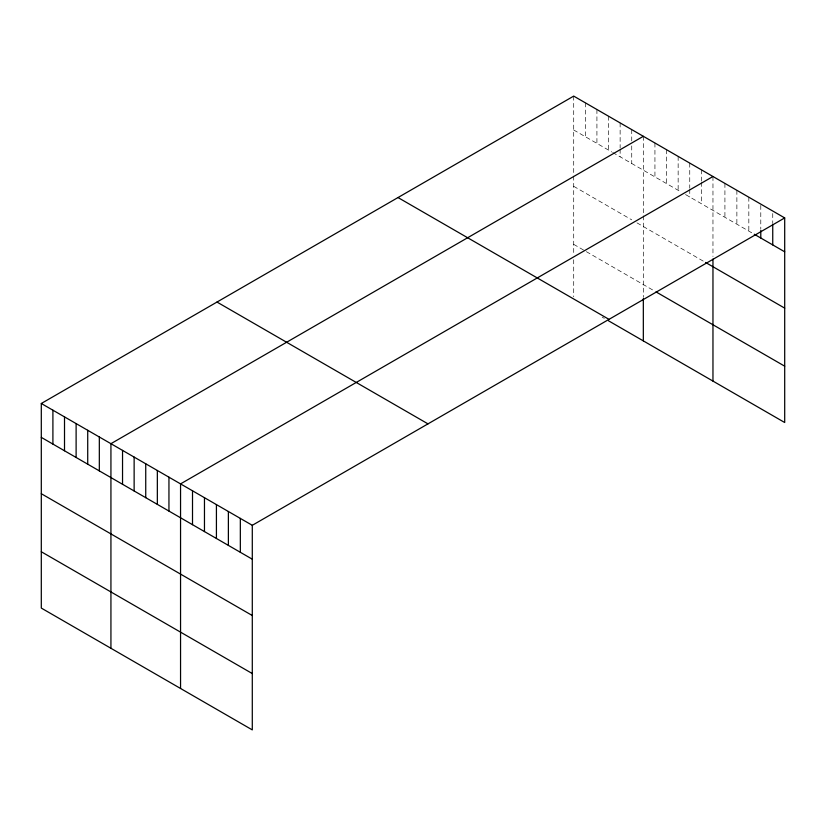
<?xml version="1.0" encoding="UTF-8"?>
<svg xmlns="http://www.w3.org/2000/svg" width="826" height="826" viewBox="0 0 826 826"><rect width="100%" height="100%" fill="white"/><g stroke="black" fill="none" stroke-linecap="round" stroke-linejoin="round"><path stroke-width="0.62" stroke-dasharray="4.13 3.1" d="M573.709 129.992L611.684 151.922M612.737 152.531L681.316 192.128M685.539 194.554L754.262 234.243M573.709 186.325L631.735 219.83M637.001 222.875L704.526 261.852M573.709 244.362L585.314 251.063M586.367 251.672L654.935 291.268M602.195 317.143L604.302 318.361M772.744 213.531L772.744 223.567M760.787 205.375L760.787 229.215M748.831 197.218L748.831 231.104M736.875 190.31L736.875 224.197M724.918 183.403L724.918 217.3M712.962 176.506L712.962 256.483M701.357 169.805L701.357 181.101M701.357 182.36L701.357 203.692M689.751 163.104L689.751 188.204M689.751 189.464L689.751 196.991M678.146 156.403L678.146 190.3M666.541 149.702L666.541 183.599M654.935 143.001L654.935 176.898M643.33 136.311L643.33 297.37M631.735 129.61L631.735 140.905M631.735 145.923L631.735 163.496M620.13 122.909L620.13 148.009M620.13 149.269L620.13 156.795M608.525 116.208L608.525 150.095M596.919 109.507L596.919 143.394M585.314 102.806L585.314 136.693M573.709 96.105L573.709 174.802M573.709 176.083L573.709 254.604M573.709 259.725L573.709 296.854"/><path stroke-width="1.24" d="M784.7 217.919L252.291 525.305L252.291 729.895L41.3 608.081L41.3 403.491L573.709 96.105L784.7 217.919L784.7 422.509L608.525 320.798M643.33 136.311L110.932 443.686L110.932 648.276M712.962 176.506L180.553 483.891L180.553 688.471M754.262 234.243L784.7 251.816M705.58 262.462L784.7 308.139M655.999 291.877L784.7 366.176M398.008 197.548L609.01 319.363M216.99 302.058L427.992 423.872M41.3 403.491L252.291 525.305M41.3 437.377L252.291 559.192M41.3 493.711L252.291 615.525M41.3 551.747L252.291 673.562M772.744 224.827L772.744 244.909M760.787 230.475L760.787 238.002M712.962 259.044L712.962 381.096M643.33 298.651L643.33 340.89M240.335 518.398L240.335 552.295M228.379 511.5L228.379 545.387M216.422 504.593L216.422 538.49M204.466 497.696L204.466 531.583M192.51 490.789L192.51 524.686M168.948 477.191L168.948 511.077M157.343 470.49L157.343 504.376M145.737 463.789L145.737 497.675M134.132 457.088L134.132 490.974M122.537 450.387L122.537 484.273M99.326 436.985L99.326 470.882M87.721 430.284L87.721 464.181M76.116 423.593L76.116 457.48M64.511 416.893L64.511 450.779M52.905 410.192L52.905 444.078"/></g></svg>
